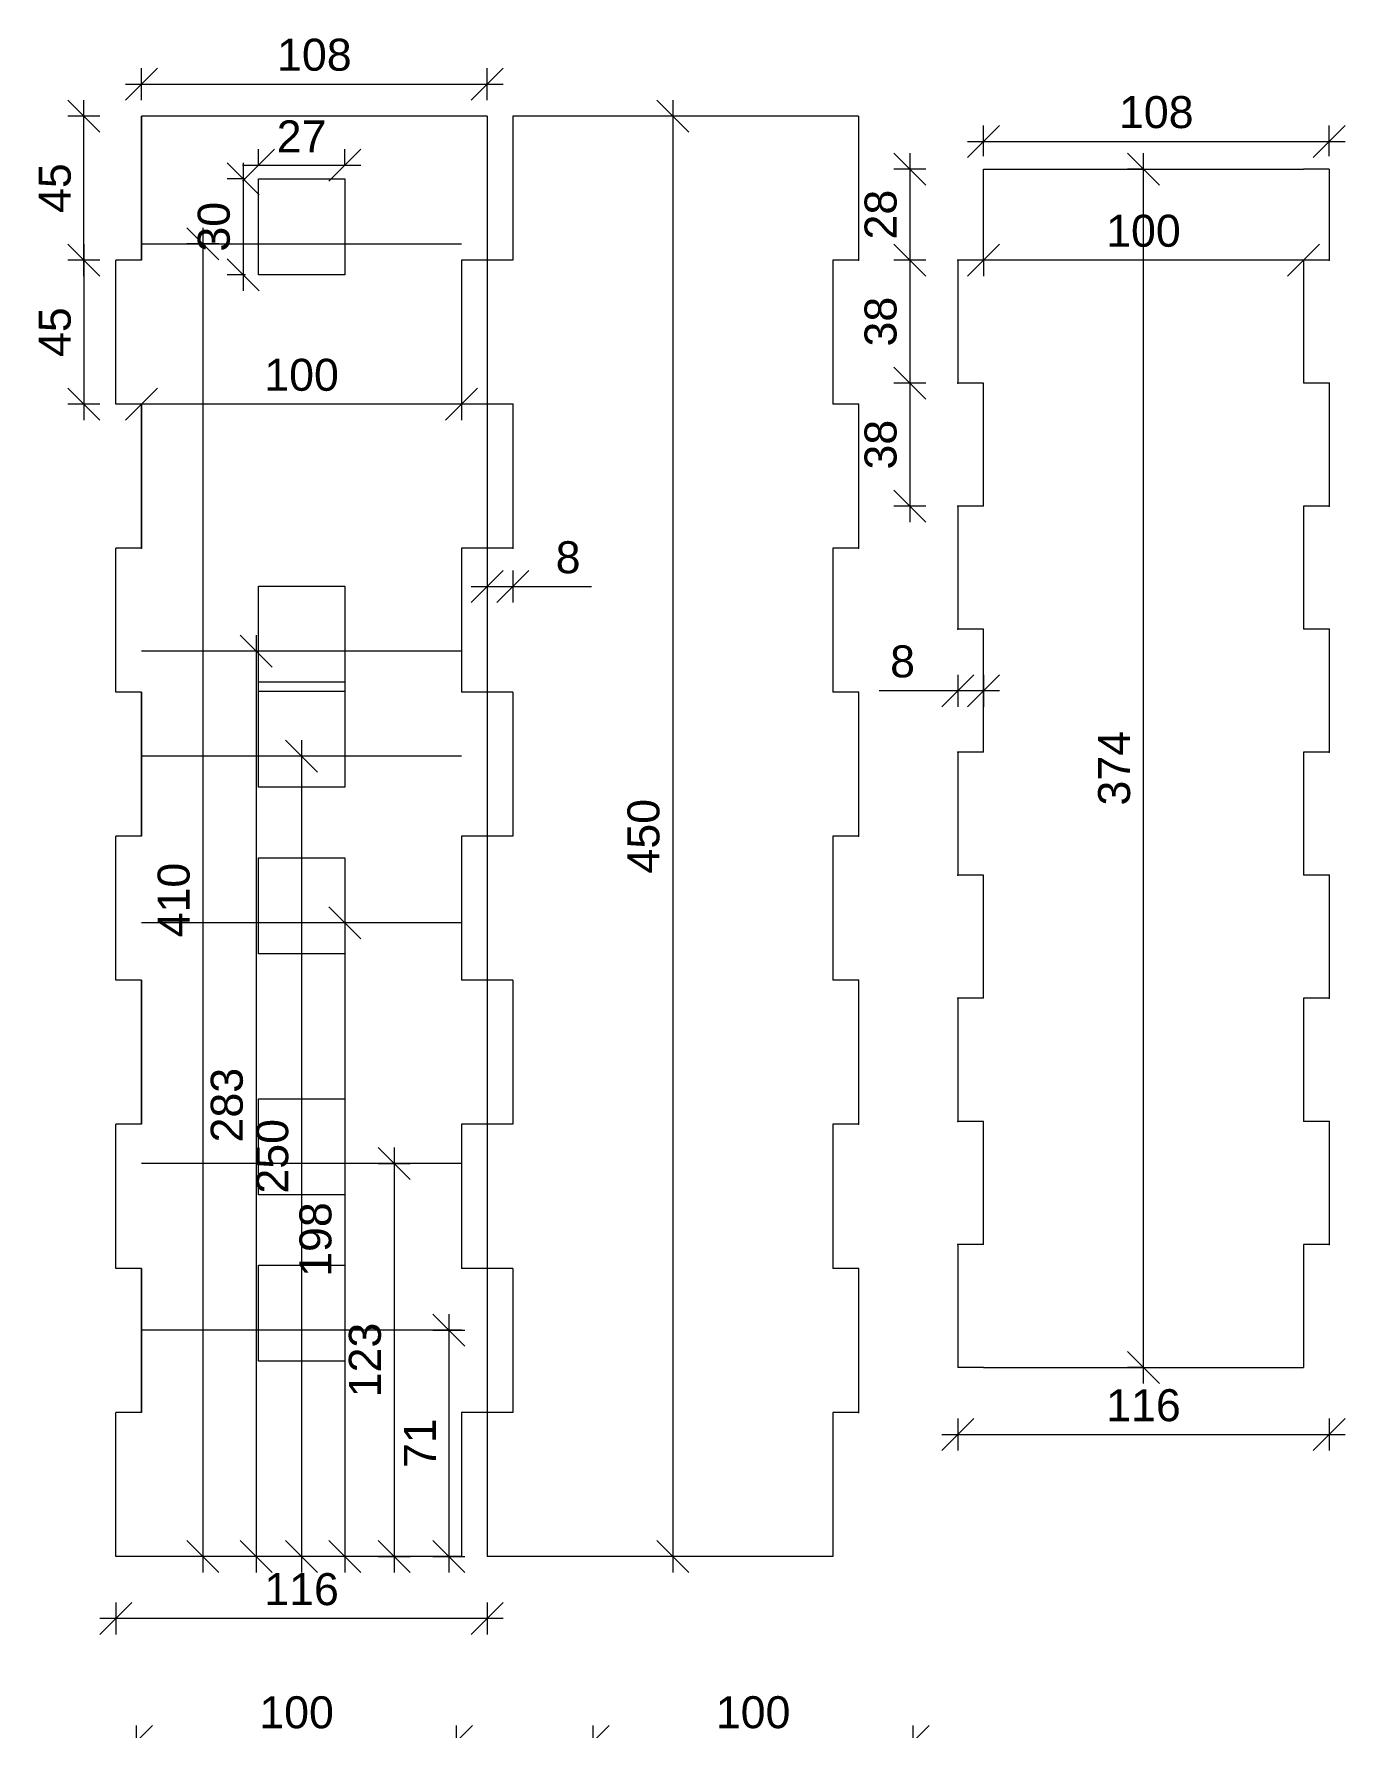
# Model space of a CAD drawing. Header units: millimetres. Extents: x 14254 to 34166, y 4312 to 8625.
# Drawn here: x 29079 to 29489, y 5556 to 6086 of the extents above; entities that cross this region are included whole.
import ezdxf

# ---------------------------------------------------------------- set-up
doc = ezdxf.new("R2010")
doc.units = ezdxf.units.MM
doc.layers.get('0').update_dxf_attribs({"lineweight": 25})
doc.layers.add('Mållinje (Afsætning af mål)', color=4, linetype='Continuous', lineweight=9)
doc.layers.add('Tyk fuldstregslinje (Optegning)', color=7, linetype='Continuous', lineweight=30)
doc.styles.add('Annotative', font='arial.ttf')
doc.dimstyles.new('Annotative', dxfattribs={"dimscale": 0, "dimtxt": 2.5, "dimasz": 2.5, "dimexe": 1.25, "dimexo": 1, "dimgap": 1, "dimtad": 1, "dimdec": 0, "dimzin": 0, "dimtxsty": 'Annotative', "dimblk": 'OBLIQUE', "dimcen": 1, "dimdle": 1.25, "dimadec": 0, "dimazin": 0, "dimtfac": 1, "dimtdec": 0, "dimtofl": 0, "dimtmove": 0, "dimatfit": 3, "dimfxl": 1.25, "dimfxlon": 1, "dimtolj": 1, "dimtzin": 0, "dimarcsym": 0})

# ---------------------------------------------------------------- blocks, each defined once
blk = doc.blocks.new('_Oblique')
at = {"color": 0, "linetype": 'ByBlock', "lineweight": -2}
blk.add_line((-0.5, -0.5), (0.5, 0.5), dxfattribs=at)
blk = doc.blocks.new('*D47')
at = {"layer": 'Defpoints', "color": 0, "transparency": 16777216}
for p in [(29094.71, 6060.81), (29112.71, 6060.81), (29112.71, 6015.81)]:
    blk.add_point(p, dxfattribs=at)
at = {"layer": 'Mållinje (Afsætning af mål)', "color": 0, "lineweight": -2, "transparency": 16777216}
for p, q in [((29099.71, 6060.81), (29089.71, 6060.81)), ((29094.71, 6010.81), (29094.71, 6065.81)), ((29099.71, 6015.81), (29089.71, 6015.81))]:
    blk.add_line(p, q, dxfattribs=at)
at = {"layer": 'Mållinje (Afsætning af mål)', "color": 0, "lineweight": -2, "transparency": 16777216, "xscale": 10, "yscale": 10, "zscale": 10}
for p, rotation in [((29094.71, 6060.81), 90), ((29094.71, 6015.81), 270)]:
    blk.add_blockref('_Oblique', p, dxfattribs=dict(at, rotation=rotation))
at = {"layer": 'Mållinje (Afsætning af mål)', "color": 0, "transparency": 16777216, "insert": (29085.63, 6038.31), "char_height": 10, "attachment_point": 5, "rotation": 90, "style": 'Annotative'}
blk.add_mtext('\\A1;45', dxfattribs=at)
blk = doc.blocks.new('*D48')
at = {"layer": 'Defpoints', "color": 0, "transparency": 16777216}
for p in [(29104.71, 6015.81), (29094.71, 5970.81), (29104.71, 5970.81)]:
    blk.add_point(p, dxfattribs=at)
at = {"layer": 'Mållinje (Afsætning af mål)', "color": 0, "lineweight": -2, "transparency": 16777216}
for p, q in [((29094.71, 6020.81), (29094.71, 5965.81)), ((29099.71, 6015.81), (29089.71, 6015.81)), ((29099.71, 5970.81), (29089.71, 5970.81))]:
    blk.add_line(p, q, dxfattribs=at)
at = {"layer": 'Mållinje (Afsætning af mål)', "color": 0, "lineweight": -2, "transparency": 16777216, "xscale": 10, "yscale": 10, "zscale": 10}
for p, rotation in [((29094.71, 6015.81), 90), ((29094.71, 5970.81), 270)]:
    blk.add_blockref('_Oblique', p, dxfattribs=dict(at, rotation=rotation))
at = {"layer": 'Mållinje (Afsætning af mål)', "color": 0, "transparency": 16777216, "insert": (29085.63, 5993.31), "char_height": 10, "attachment_point": 5, "rotation": 90, "style": 'Annotative'}
blk.add_mtext('\\A1;45', dxfattribs=at)
blk = doc.blocks.new('*D49')
at = {"layer": 'Defpoints', "color": 0, "transparency": 16777216}
for p in [(29112.71, 5970.81), (29112.71, 5970.81), (29212.71, 5970.81)]:
    blk.add_point(p, dxfattribs=at)
at = {"layer": 'Mållinje (Afsætning af mål)', "color": 0, "lineweight": -2, "transparency": 16777216}
for p, q in [((29217.71, 5970.81), (29107.71, 5970.81)), ((29112.71, 5970.81), (29112.71, 5965.81)), ((29212.71, 5970.81), (29212.71, 5965.81))]:
    blk.add_line(p, q, dxfattribs=at)
at = {"layer": 'Mållinje (Afsætning af mål)', "color": 0, "lineweight": -2, "transparency": 16777216, "xscale": 10, "yscale": 10, "zscale": 10}
for p, rotation in [((29112.71, 5970.81), 179.9999999999959), ((29212.71, 5970.81), 359.9999999999958)]:
    blk.add_blockref('_Oblique', p, dxfattribs=dict(at, rotation=rotation))
at = {"layer": 'Mållinje (Afsætning af mål)', "color": 0, "transparency": 16777216, "insert": (29162.71, 5979.92), "char_height": 10, "attachment_point": 5, "style": 'Annotative'}
blk.add_mtext('\\A1;100', dxfattribs=at)
blk = doc.blocks.new('*D50')
at = {"layer": 'Defpoints', "color": 0, "transparency": 16777216}
for p in [(29176.21, 6045.45), (29149.21, 6041.24), (29176.21, 6041.24)]:
    blk.add_point(p, dxfattribs=at)
at = {"layer": 'Mållinje (Afsætning af mål)', "color": 0, "lineweight": -2, "transparency": 16777216}
for p, q in [((29149.21, 6045.24), (29149.21, 6050.45)), ((29176.21, 6045.24), (29176.21, 6050.45)), ((29144.21, 6045.45), (29181.21, 6045.45))]:
    blk.add_line(p, q, dxfattribs=at)
at = {"layer": 'Mållinje (Afsætning af mål)', "color": 0, "lineweight": -2, "transparency": 16777216, "xscale": 10, "yscale": 10, "zscale": 10, "rotation": 180}
blk.add_blockref('_Oblique', (29149.21, 6045.45), dxfattribs=at)
at = {"layer": 'Mållinje (Afsætning af mål)', "color": 0, "lineweight": -2, "transparency": 16777216, "xscale": 10, "yscale": 10, "zscale": 10}
blk.add_blockref('_Oblique', (29176.21, 6045.45), dxfattribs=at)
at = {"layer": 'Mållinje (Afsætning af mål)', "color": 0, "transparency": 16777216, "insert": (29162.71, 6054.47), "char_height": 10, "attachment_point": 5, "style": 'Annotative'}
blk.add_mtext('\\A1;27', dxfattribs=at)
blk = doc.blocks.new('*D51')
at = {"layer": 'Defpoints', "color": 0, "transparency": 16777216}
for p in [(29149.21, 6041.24), (29144.43, 6011.24), (29149.21, 6011.24)]:
    blk.add_point(p, dxfattribs=at)
at = {"layer": 'Mållinje (Afsætning af mål)', "color": 0, "lineweight": -2, "transparency": 16777216}
for p, q in [((29144.43, 6046.24), (29144.43, 6006.24)), ((29145.21, 6041.24), (29139.43, 6041.24)), ((29145.21, 6011.24), (29139.43, 6011.24))]:
    blk.add_line(p, q, dxfattribs=at)
at = {"layer": 'Mållinje (Afsætning af mål)', "color": 0, "lineweight": -2, "transparency": 16777216, "xscale": 10, "yscale": 10, "zscale": 10}
for p, rotation in [((29144.43, 6041.24), 90), ((29144.43, 6011.24), 270)]:
    blk.add_blockref('_Oblique', p, dxfattribs=dict(at, rotation=rotation))
at = {"layer": 'Mållinje (Afsætning af mål)', "color": 0, "transparency": 16777216, "insert": (29135.33, 6026.24), "char_height": 10, "attachment_point": 5, "rotation": 90, "style": 'Annotative'}
blk.add_mtext('\\A1;30', dxfattribs=at)
blk = doc.blocks.new('*D53')
at = {"layer": 'Defpoints', "color": 0, "transparency": 16777216}
for p in [(29220.71, 6070.81), (29112.71, 6060.81), (29220.71, 6060.81)]:
    blk.add_point(p, dxfattribs=at)
at = {"layer": 'Mållinje (Afsætning af mål)', "color": 0, "lineweight": -2, "transparency": 16777216}
for p, q in [((29112.71, 6065.81), (29112.71, 6075.81)), ((29220.71, 6065.81), (29220.71, 6075.81)), ((29107.71, 6070.81), (29225.71, 6070.81))]:
    blk.add_line(p, q, dxfattribs=at)
at = {"layer": 'Mållinje (Afsætning af mål)', "color": 0, "lineweight": -2, "transparency": 16777216, "xscale": 10, "yscale": 10, "zscale": 10, "rotation": 180}
blk.add_blockref('_Oblique', (29112.71, 6070.81), dxfattribs=at)
at = {"layer": 'Mållinje (Afsætning af mål)', "color": 0, "lineweight": -2, "transparency": 16777216, "xscale": 10, "yscale": 10, "zscale": 10}
blk.add_blockref('_Oblique', (29220.71, 6070.81), dxfattribs=at)
at = {"layer": 'Mållinje (Afsætning af mål)', "color": 0, "transparency": 16777216, "insert": (29166.71, 6079.92), "char_height": 10, "attachment_point": 5, "style": 'Annotative'}
blk.add_mtext('\\A1;108', dxfattribs=at)
blk = doc.blocks.new('*D54')
at = {"layer": 'Defpoints', "color": 0, "transparency": 16777216}
for p in [(29104.71, 5610.81), (29220.71, 5610.81), (29104.71, 5591.41)]:
    blk.add_point(p, dxfattribs=at)
at = {"layer": 'Mållinje (Afsætning af mål)', "color": 0, "lineweight": -2, "transparency": 16777216}
for p, q in [((29104.71, 5596.41), (29104.71, 5586.41)), ((29220.71, 5596.41), (29220.71, 5586.41)), ((29225.71, 5591.41), (29099.71, 5591.41))]:
    blk.add_line(p, q, dxfattribs=at)
at = {"layer": 'Mållinje (Afsætning af mål)', "color": 0, "lineweight": -2, "transparency": 16777216, "xscale": 10, "yscale": 10, "zscale": 10, "rotation": 180}
blk.add_blockref('_Oblique', (29104.71, 5591.41), dxfattribs=at)
at = {"layer": 'Mållinje (Afsætning af mål)', "color": 0, "lineweight": -2, "transparency": 16777216, "xscale": 10, "yscale": 10, "zscale": 10}
blk.add_blockref('_Oblique', (29220.71, 5591.41), dxfattribs=at)
at = {"layer": 'Mållinje (Afsætning af mål)', "color": 0, "transparency": 16777216, "insert": (29162.71, 5600.51), "char_height": 10, "attachment_point": 5, "style": 'Annotative'}
blk.add_mtext('\\A1;116', dxfattribs=at)
blk = doc.blocks.new('*D55')
at = {"layer": 'Defpoints', "color": 0, "transparency": 16777216}
for p in [(29278.71, 6060.81), (29278.71, 5610.81), (29278.71, 5610.81)]:
    blk.add_point(p, dxfattribs=at)
at = {"layer": 'Mållinje (Afsætning af mål)', "color": 0, "lineweight": -2, "transparency": 16777216}
for p, q in [((29278.71, 6060.81), (29273.71, 6060.81)), ((29278.71, 6065.81), (29278.71, 5605.81)), ((29278.71, 5610.81), (29273.71, 5610.81))]:
    blk.add_line(p, q, dxfattribs=at)
at = {"layer": 'Mållinje (Afsætning af mål)', "color": 0, "lineweight": -2, "transparency": 16777216, "xscale": 10, "yscale": 10, "zscale": 10}
for p, rotation in [((29278.71, 6060.81), 90), ((29278.71, 5610.81), 270)]:
    blk.add_blockref('_Oblique', p, dxfattribs=dict(at, rotation=rotation))
at = {"layer": 'Mållinje (Afsætning af mål)', "color": 0, "transparency": 16777216, "insert": (29269.61, 5835.81), "char_height": 10, "attachment_point": 5, "rotation": 90, "style": 'Annotative'}
blk.add_mtext('\\A1;450', dxfattribs=at)
blk = doc.blocks.new('*D56')
at = {"layer": 'Defpoints', "color": 0, "transparency": 16777216}
for p in [(29425.82, 6044.25), (29425.82, 6044.25), (29425.82, 5669.86)]:
    blk.add_point(p, dxfattribs=at)
at = {"layer": 'Mållinje (Afsætning af mål)', "color": 0, "lineweight": -2, "transparency": 16777216}
for p, q in [((29425.82, 5664.86), (29425.82, 6049.25)), ((29425.82, 6044.25), (29420.82, 6044.25)), ((29425.82, 5669.86), (29420.82, 5669.86))]:
    blk.add_line(p, q, dxfattribs=at)
at = {"layer": 'Mållinje (Afsætning af mål)', "color": 0, "lineweight": -2, "transparency": 16777216, "xscale": 10, "yscale": 10, "zscale": 10}
for p, rotation in [((29425.82, 6044.25), 90), ((29425.82, 5669.86), 270)]:
    blk.add_blockref('_Oblique', p, dxfattribs=dict(at, rotation=rotation))
at = {"layer": 'Mållinje (Afsætning af mål)', "color": 0, "transparency": 16777216, "insert": (29416.71, 5857.06), "char_height": 10, "attachment_point": 5, "rotation": 90, "style": 'Annotative'}
blk.add_mtext('\\A1;374', dxfattribs=at)
blk = doc.blocks.new('*D57')
at = {"layer": 'Defpoints', "color": 0, "transparency": 16777216}
for p in [(29375.82, 6015.81), (29375.82, 6015.81), (29475.82, 6015.81)]:
    blk.add_point(p, dxfattribs=at)
at = {"layer": 'Mållinje (Afsætning af mål)', "color": 0, "lineweight": -2, "transparency": 16777216}
for p, q in [((29480.82, 6015.81), (29370.82, 6015.81)), ((29375.82, 6015.81), (29375.82, 6010.81)), ((29475.82, 6015.81), (29475.82, 6010.81))]:
    blk.add_line(p, q, dxfattribs=at)
at = {"layer": 'Mållinje (Afsætning af mål)', "color": 0, "lineweight": -2, "transparency": 16777216, "xscale": 10, "yscale": 10, "zscale": 10}
for p, rotation in [((29375.82, 6015.81), 179.9999999999938), ((29475.82, 6015.81), 359.9999999999938)]:
    blk.add_blockref('_Oblique', p, dxfattribs=dict(at, rotation=rotation))
at = {"layer": 'Mållinje (Afsætning af mål)', "color": 0, "transparency": 16777216, "insert": (29425.82, 6024.92), "char_height": 10, "attachment_point": 5, "style": 'Annotative'}
blk.add_mtext('\\A1;100', dxfattribs=at)
blk = doc.blocks.new('*D58')
at = {"layer": 'Defpoints', "color": 0, "transparency": 16777216}
for p in [(29375.82, 6044.25), (29352.82, 6015.81), (29375.82, 6015.81)]:
    blk.add_point(p, dxfattribs=at)
at = {"layer": 'Mållinje (Afsætning af mål)', "color": 0, "lineweight": -2, "transparency": 16777216}
for p, q in [((29352.82, 6049.25), (29352.82, 6010.81)), ((29357.82, 6044.25), (29347.82, 6044.25)), ((29357.82, 6015.81), (29347.82, 6015.81))]:
    blk.add_line(p, q, dxfattribs=at)
at = {"layer": 'Mållinje (Afsætning af mål)', "color": 0, "lineweight": -2, "transparency": 16777216, "xscale": 10, "yscale": 10, "zscale": 10}
for p, rotation in [((29352.82, 6044.25), 90), ((29352.82, 6015.81), 270)]:
    blk.add_blockref('_Oblique', p, dxfattribs=dict(at, rotation=rotation))
at = {"layer": 'Mållinje (Afsætning af mål)', "color": 0, "transparency": 16777216, "insert": (29343.72, 6030.03), "char_height": 10, "attachment_point": 5, "rotation": 90, "style": 'Annotative'}
blk.add_mtext('\\A1;28', dxfattribs=at)
blk = doc.blocks.new('*D59')
at = {"layer": 'Defpoints', "color": 0, "transparency": 16777216}
for p in [(29367.82, 6015.81), (29352.82, 5977.37), (29367.82, 5977.37)]:
    blk.add_point(p, dxfattribs=at)
at = {"layer": 'Mållinje (Afsætning af mål)', "color": 0, "lineweight": -2, "transparency": 16777216}
for p, q in [((29352.82, 6020.81), (29352.82, 5972.37)), ((29357.82, 6015.81), (29347.82, 6015.81)), ((29357.82, 5977.37), (29347.82, 5977.37))]:
    blk.add_line(p, q, dxfattribs=at)
at = {"layer": 'Mållinje (Afsætning af mål)', "color": 0, "lineweight": -2, "transparency": 16777216, "xscale": 10, "yscale": 10, "zscale": 10}
for p, rotation in [((29352.82, 6015.81), 90), ((29352.82, 5977.37), 270)]:
    blk.add_blockref('_Oblique', p, dxfattribs=dict(at, rotation=rotation))
at = {"layer": 'Mållinje (Afsætning af mål)', "color": 0, "transparency": 16777216, "insert": (29343.71, 5996.59), "char_height": 10, "attachment_point": 5, "rotation": 90, "style": 'Annotative'}
blk.add_mtext('\\A1;38', dxfattribs=at)
blk = doc.blocks.new('*D60')
at = {"layer": 'Defpoints', "color": 0, "transparency": 16777216}
for p in [(29375.82, 5977.37), (29352.82, 5938.93), (29375.82, 5938.93)]:
    blk.add_point(p, dxfattribs=at)
at = {"layer": 'Mållinje (Afsætning af mål)', "color": 0, "lineweight": -2, "transparency": 16777216}
for p, q in [((29352.82, 5982.37), (29352.82, 5933.93)), ((29357.82, 5977.37), (29347.82, 5977.37)), ((29357.82, 5938.93), (29347.82, 5938.93))]:
    blk.add_line(p, q, dxfattribs=at)
at = {"layer": 'Mållinje (Afsætning af mål)', "color": 0, "lineweight": -2, "transparency": 16777216, "xscale": 10, "yscale": 10, "zscale": 10}
for p, rotation in [((29352.82, 5977.37), 90), ((29352.82, 5938.93), 270)]:
    blk.add_blockref('_Oblique', p, dxfattribs=dict(at, rotation=rotation))
at = {"layer": 'Mållinje (Afsætning af mål)', "color": 0, "transparency": 16777216, "insert": (29343.71, 5958.15), "char_height": 10, "attachment_point": 5, "rotation": 90, "style": 'Annotative'}
blk.add_mtext('\\A1;38', dxfattribs=at)
blk = doc.blocks.new('*D61')
at = {"layer": 'Defpoints', "color": 0, "transparency": 16777216}
for p in [(29483.82, 6052.89), (29375.82, 6044.25), (29483.82, 6044.25)]:
    blk.add_point(p, dxfattribs=at)
at = {"layer": 'Mållinje (Afsætning af mål)', "color": 0, "lineweight": -2, "transparency": 16777216}
for p, q in [((29375.82, 6048.25), (29375.82, 6057.89)), ((29483.82, 6048.25), (29483.82, 6057.89)), ((29370.82, 6052.89), (29488.82, 6052.89))]:
    blk.add_line(p, q, dxfattribs=at)
at = {"layer": 'Mållinje (Afsætning af mål)', "color": 0, "lineweight": -2, "transparency": 16777216, "xscale": 10, "yscale": 10, "zscale": 10, "rotation": 180}
blk.add_blockref('_Oblique', (29375.82, 6052.89), dxfattribs=at)
at = {"layer": 'Mållinje (Afsætning af mål)', "color": 0, "lineweight": -2, "transparency": 16777216, "xscale": 10, "yscale": 10, "zscale": 10}
blk.add_blockref('_Oblique', (29483.82, 6052.89), dxfattribs=at)
at = {"layer": 'Mållinje (Afsætning af mål)', "color": 0, "transparency": 16777216, "insert": (29429.82, 6061.99), "char_height": 10, "attachment_point": 5, "style": 'Annotative'}
blk.add_mtext('\\A1;108', dxfattribs=at)
blk = doc.blocks.new('*D62')
at = {"layer": 'Defpoints', "color": 0, "transparency": 16777216}
for p in [(29367.82, 5669.86), (29483.82, 5669.86), (29483.82, 5648.88)]:
    blk.add_point(p, dxfattribs=at)
at = {"layer": 'Mållinje (Afsætning af mål)', "color": 0, "lineweight": -2, "transparency": 16777216}
for p, q in [((29367.82, 5653.88), (29367.82, 5643.88)), ((29483.82, 5653.88), (29483.82, 5643.88)), ((29362.82, 5648.88), (29488.82, 5648.88))]:
    blk.add_line(p, q, dxfattribs=at)
at = {"layer": 'Mållinje (Afsætning af mål)', "color": 0, "lineweight": -2, "transparency": 16777216, "xscale": 10, "yscale": 10, "zscale": 10, "rotation": 180}
blk.add_blockref('_Oblique', (29367.82, 5648.88), dxfattribs=at)
at = {"layer": 'Mållinje (Afsætning af mål)', "color": 0, "lineweight": -2, "transparency": 16777216, "xscale": 10, "yscale": 10, "zscale": 10}
blk.add_blockref('_Oblique', (29483.82, 5648.88), dxfattribs=at)
at = {"layer": 'Mållinje (Afsætning af mål)', "color": 0, "transparency": 16777216, "insert": (29425.82, 5657.98), "char_height": 10, "attachment_point": 5, "style": 'Annotative'}
blk.add_mtext('\\A1;116', dxfattribs=at)
blk = doc.blocks.new('*D63')
at = {"layer": 'Defpoints', "color": 0, "transparency": 16777216}
for p in [(29176.21, 5681.52), (29176.21, 5610.81), (29208.71, 5610.81)]:
    blk.add_point(p, dxfattribs=at)
at = {"layer": 'Mållinje (Afsætning af mål)', "color": 0, "lineweight": -2, "transparency": 16777216}
for p, q in [((29208.71, 5686.52), (29208.71, 5605.81)), ((29203.71, 5681.52), (29213.71, 5681.52)), ((29203.71, 5610.81), (29213.71, 5610.81))]:
    blk.add_line(p, q, dxfattribs=at)
at = {"layer": 'Mållinje (Afsætning af mål)', "color": 0, "lineweight": -2, "transparency": 16777216, "xscale": 10, "yscale": 10, "zscale": 10}
for p, rotation in [((29208.71, 5681.52), 90), ((29208.71, 5610.81), 270)]:
    blk.add_blockref('_Oblique', p, dxfattribs=dict(at, rotation=rotation))
at = {"layer": 'Mållinje (Afsætning af mål)', "color": 0, "transparency": 16777216, "insert": (29199.69, 5646.17), "char_height": 10, "attachment_point": 5, "rotation": 90, "style": 'Annotative'}
blk.add_mtext('\\A1;71', dxfattribs=at)
blk = doc.blocks.new('*D64')
at = {"layer": 'Defpoints', "color": 0, "transparency": 16777216}
for p in [(29176.21, 5733.52), (29176.21, 5610.81), (29191.67, 5610.81)]:
    blk.add_point(p, dxfattribs=at)
at = {"layer": 'Mållinje (Afsætning af mål)', "color": 0, "lineweight": -2, "transparency": 16777216}
for p, q in [((29191.67, 5738.52), (29191.67, 5605.81)), ((29186.67, 5733.52), (29196.67, 5733.52)), ((29186.67, 5610.81), (29196.67, 5610.81))]:
    blk.add_line(p, q, dxfattribs=at)
at = {"layer": 'Mållinje (Afsætning af mål)', "color": 0, "lineweight": -2, "transparency": 16777216, "xscale": 10, "yscale": 10, "zscale": 10}
for p, rotation in [((29191.67, 5733.52), 90), ((29191.67, 5610.81), 270)]:
    blk.add_blockref('_Oblique', p, dxfattribs=dict(at, rotation=rotation))
at = {"layer": 'Mållinje (Afsætning af mål)', "color": 0, "transparency": 16777216, "insert": (29182.56, 5672.17), "char_height": 10, "attachment_point": 5, "rotation": 90, "style": 'Annotative'}
blk.add_mtext('\\A1;123', dxfattribs=at)
blk = doc.blocks.new('*D65')
at = {"layer": 'Defpoints', "color": 0, "transparency": 16777216}
for p in [(29176.21, 5808.81), (29176.21, 5610.81), (29176.21, 5610.81)]:
    blk.add_point(p, dxfattribs=at)
at = {"layer": 'Mållinje (Afsætning af mål)', "color": 0, "lineweight": -2, "transparency": 16777216}
for p, q in [((29176.21, 5813.81), (29176.21, 5605.81)), ((29176.21, 5808.81), (29171.21, 5808.81)), ((29176.21, 5610.81), (29171.21, 5610.81))]:
    blk.add_line(p, q, dxfattribs=at)
at = {"layer": 'Mållinje (Afsætning af mål)', "color": 0, "lineweight": -2, "transparency": 16777216, "xscale": 10, "yscale": 10, "zscale": 10}
for p, rotation in [((29176.21, 5808.81), 90), ((29176.21, 5610.81), 270)]:
    blk.add_blockref('_Oblique', p, dxfattribs=dict(at, rotation=rotation))
at = {"layer": 'Mållinje (Afsætning af mål)', "color": 0, "transparency": 16777216, "insert": (29167.11, 5709.81), "char_height": 10, "attachment_point": 5, "rotation": 90, "style": 'Annotative'}
blk.add_mtext('\\A1;198', dxfattribs=at)
blk = doc.blocks.new('*D66')
at = {"layer": 'Defpoints', "color": 0, "transparency": 16777216}
for p in [(29162.71, 5860.81), (29162.71, 5610.81), (29162.71, 5610.81)]:
    blk.add_point(p, dxfattribs=at)
at = {"layer": 'Mållinje (Afsætning af mål)', "color": 0, "lineweight": -2, "transparency": 16777216}
for p, q in [((29162.71, 5865.81), (29162.71, 5605.81)), ((29162.71, 5860.81), (29157.71, 5860.81)), ((29162.71, 5610.81), (29157.71, 5610.81))]:
    blk.add_line(p, q, dxfattribs=at)
at = {"layer": 'Mållinje (Afsætning af mål)', "color": 0, "lineweight": -2, "transparency": 16777216, "xscale": 10, "yscale": 10, "zscale": 10}
for p, rotation in [((29162.71, 5860.81), 90), ((29162.71, 5610.81), 270)]:
    blk.add_blockref('_Oblique', p, dxfattribs=dict(at, rotation=rotation))
at = {"layer": 'Mållinje (Afsætning af mål)', "color": 0, "transparency": 16777216, "insert": (29153.61, 5735.81), "char_height": 10, "attachment_point": 5, "rotation": 90, "style": 'Annotative'}
blk.add_mtext('\\A1;250', dxfattribs=at)
blk = doc.blocks.new('*D67')
at = {"layer": 'Defpoints', "color": 0, "transparency": 16777216}
for p in [(29162.71, 5893.65), (29148.5, 5610.81), (29162.71, 5610.81)]:
    blk.add_point(p, dxfattribs=at)
at = {"layer": 'Mållinje (Afsætning af mål)', "color": 0, "lineweight": -2, "transparency": 16777216}
for p, q in [((29148.5, 5898.65), (29148.5, 5605.81)), ((29153.5, 5893.65), (29143.5, 5893.65)), ((29153.5, 5610.81), (29143.5, 5610.81))]:
    blk.add_line(p, q, dxfattribs=at)
at = {"layer": 'Mållinje (Afsætning af mål)', "color": 0, "lineweight": -2, "transparency": 16777216, "xscale": 10, "yscale": 10, "zscale": 10}
for p, rotation in [((29148.5, 5893.65), 90), ((29148.5, 5610.81), 270)]:
    blk.add_blockref('_Oblique', p, dxfattribs=dict(at, rotation=rotation))
at = {"layer": 'Mållinje (Afsætning af mål)', "color": 0, "transparency": 16777216, "insert": (29139.39, 5751.79), "char_height": 10, "attachment_point": 5, "rotation": 90, "style": 'Annotative'}
blk.add_mtext('\\A1;283', dxfattribs=at)
blk = doc.blocks.new('*D68')
at = {"layer": 'Defpoints', "color": 0, "transparency": 16777216}
for p in [(29162.71, 6020.94), (29131.9, 5610.81), (29162.71, 5610.81)]:
    blk.add_point(p, dxfattribs=at)
at = {"layer": 'Mållinje (Afsætning af mål)', "color": 0, "lineweight": -2, "transparency": 16777216}
for p, q in [((29131.9, 6025.94), (29131.9, 5605.81)), ((29136.9, 6020.94), (29126.9, 6020.94)), ((29136.9, 5610.81), (29126.9, 5610.81))]:
    blk.add_line(p, q, dxfattribs=at)
at = {"layer": 'Mållinje (Afsætning af mål)', "color": 0, "lineweight": -2, "transparency": 16777216, "xscale": 10, "yscale": 10, "zscale": 10}
for p, rotation in [((29131.9, 6020.94), 90), ((29131.9, 5610.81), 270)]:
    blk.add_blockref('_Oblique', p, dxfattribs=dict(at, rotation=rotation))
at = {"layer": 'Mållinje (Afsætning af mål)', "color": 0, "transparency": 16777216, "insert": (29122.79, 5815.88), "char_height": 10, "attachment_point": 5, "rotation": 90, "style": 'Annotative'}
blk.add_mtext('\\A1;410', dxfattribs=at)
blk = doc.blocks.new('*D85')
at = {"layer": 'Defpoints', "color": 0, "transparency": 16777216}
for p in [(29211.15, 5552.94), (29111.15, 5542.62), (29211.15, 5542.62)]:
    blk.add_point(p, dxfattribs=at)
at = {"layer": 'Mållinje (Afsætning af mål)', "color": 0, "lineweight": -2, "transparency": 16777216}
for p, q in [((29111.15, 5547.94), (29111.15, 5557.94)), ((29211.15, 5547.94), (29211.15, 5557.94)), ((29106.15, 5552.94), (29216.15, 5552.94))]:
    blk.add_line(p, q, dxfattribs=at)
at = {"layer": 'Mållinje (Afsætning af mål)', "color": 0, "lineweight": -2, "transparency": 16777216, "xscale": 10, "yscale": 10, "zscale": 10, "rotation": 180}
blk.add_blockref('_Oblique', (29111.15, 5552.94), dxfattribs=at)
at = {"layer": 'Mållinje (Afsætning af mål)', "color": 0, "lineweight": -2, "transparency": 16777216, "xscale": 10, "yscale": 10, "zscale": 10}
blk.add_blockref('_Oblique', (29211.15, 5552.94), dxfattribs=at)
at = {"layer": 'Mållinje (Afsætning af mål)', "color": 0, "transparency": 16777216, "insert": (29161.15, 5562.04), "char_height": 10, "attachment_point": 5, "style": 'Annotative'}
blk.add_mtext('\\A1;100', dxfattribs=at)
blk = doc.blocks.new('*D94')
at = {"layer": 'Defpoints', "color": 0, "transparency": 16777216}
for p in [(29220.71, 5925.81), (29228.71, 5925.81), (29228.71, 5913.8)]:
    blk.add_point(p, dxfattribs=at)
at = {"layer": 'Mållinje (Afsætning af mål)', "color": 0, "lineweight": -2, "transparency": 16777216}
for p, q in [((29220.71, 5918.8), (29220.71, 5908.8)), ((29228.71, 5918.8), (29228.71, 5908.8)), ((29215.71, 5913.8), (29228.71, 5913.8)), ((29228.71, 5913.8), (29253.3, 5913.8))]:
    blk.add_line(p, q, dxfattribs=at)
at = {"layer": 'Mållinje (Afsætning af mål)', "color": 0, "lineweight": -2, "transparency": 16777216, "xscale": 10, "yscale": 10, "zscale": 10, "rotation": 180}
blk.add_blockref('_Oblique', (29220.71, 5913.8), dxfattribs=at)
at = {"layer": 'Mållinje (Afsætning af mål)', "color": 0, "lineweight": -2, "transparency": 16777216, "xscale": 10, "yscale": 10, "zscale": 10}
blk.add_blockref('_Oblique', (29228.71, 5913.8), dxfattribs=at)
at = {"layer": 'Mållinje (Afsætning af mål)', "color": 0, "transparency": 16777216, "insert": (29246.01, 5922.91), "char_height": 10, "attachment_point": 5, "style": 'Annotative'}
blk.add_mtext('\\A1;8', dxfattribs=at)
blk = doc.blocks.new('*D95')
at = {"layer": 'Defpoints', "color": 0, "transparency": 16777216}
for p in [(29367.82, 5900.5), (29375.82, 5900.5), (29367.82, 5881.28)]:
    blk.add_point(p, dxfattribs=at)
at = {"layer": 'Mållinje (Afsætning af mål)', "color": 0, "lineweight": -2, "transparency": 16777216}
for p, q in [((29367.82, 5886.28), (29367.82, 5876.28)), ((29375.82, 5886.28), (29375.82, 5876.28)), ((29367.82, 5881.28), (29343.23, 5881.28)), ((29380.82, 5881.28), (29367.82, 5881.28))]:
    blk.add_line(p, q, dxfattribs=at)
at = {"layer": 'Mållinje (Afsætning af mål)', "color": 0, "lineweight": -2, "transparency": 16777216, "xscale": 10, "yscale": 10, "zscale": 10, "rotation": 180}
blk.add_blockref('_Oblique', (29367.82, 5881.28), dxfattribs=at)
at = {"layer": 'Mållinje (Afsætning af mål)', "color": 0, "lineweight": -2, "transparency": 16777216, "xscale": 10, "yscale": 10, "zscale": 10}
blk.add_blockref('_Oblique', (29375.82, 5881.28), dxfattribs=at)
at = {"layer": 'Mållinje (Afsætning af mål)', "color": 0, "transparency": 16777216, "insert": (29350.53, 5890.38), "char_height": 10, "attachment_point": 5, "style": 'Annotative'}
blk.add_mtext('\\A1;8', dxfattribs=at)
blk = doc.blocks.new('*D97')
at = {"layer": 'Defpoints', "color": 0, "transparency": 16777216}
for p in [(29253.83, 5552.95), (29253.83, 5543.99), (29353.83, 5543.99)]:
    blk.add_point(p, dxfattribs=at)
at = {"layer": 'Mållinje (Afsætning af mål)', "color": 0, "lineweight": -2, "transparency": 16777216}
for p, q in [((29253.83, 5547.99), (29253.83, 5557.95)), ((29353.83, 5547.99), (29353.83, 5557.95)), ((29358.83, 5552.95), (29248.83, 5552.95))]:
    blk.add_line(p, q, dxfattribs=at)
at = {"layer": 'Mållinje (Afsætning af mål)', "color": 0, "lineweight": -2, "transparency": 16777216, "xscale": 10, "yscale": 10, "zscale": 10}
for p, rotation in [((29253.83, 5552.95), 180.0000000000021), ((29353.83, 5552.95), 2.078337502098293e-12)]:
    blk.add_blockref('_Oblique', p, dxfattribs=dict(at, rotation=rotation))
at = {"layer": 'Mållinje (Afsætning af mål)', "color": 0, "transparency": 16777216, "insert": (29303.83, 5562.06), "char_height": 10, "attachment_point": 5, "style": 'Annotative'}
blk.add_mtext('\\A1;100', dxfattribs=at)

msp = doc.modelspace()

# ---------------------------------------------------------------- linework, layer by layer
at = {"layer": 'Tyk fuldstregslinje (Optegning)'}
for p, q in [((29112.71, 6015.81), (29112.71, 6060.81)), ((29212.71, 6060.81), (29112.71, 6060.81)), ((29112.71, 6060.81), (29112.71, 6015.81)), ((29220.71, 6060.81), (29212.71, 6060.81)), ((29220.71, 6060.81), (29220.71, 5610.81)), ((29228.71, 6060.81), (29228.71, 6015.81)), ((29328.71, 6060.81), (29228.71, 6060.81)), ((29336.71, 6060.81), (29328.71, 6060.81)), ((29336.71, 6060.81), (29336.71, 6015.81)), ((29149.21, 6011.24), (29149.21, 6041.24)), ((29149.21, 6041.24), (29176.21, 6041.24)), ((29176.21, 6041.24), (29176.21, 6011.24)), ((29375.82, 6015.81), (29375.82, 6044.25)), ((29375.82, 6044.25), (29475.82, 6044.25)), ((29483.82, 6044.25), (29475.82, 6044.25)), ((29483.82, 6044.25), (29483.82, 6015.81)), ((29112.71, 6015.81), (29104.71, 6015.81)), ((29104.71, 5970.81), (29104.71, 6015.81)), ((29212.71, 6015.81), (29212.71, 5970.81)), ((29220.71, 6015.81), (29212.71, 6015.81)), ((29228.71, 6015.81), (29220.71, 6015.81)), ((29328.71, 6015.81), (29328.71, 5970.81)), ((29336.71, 6015.81), (29328.71, 6015.81)), ((29367.82, 6015.81), (29367.82, 5977.37)), ((29375.82, 6015.81), (29367.82, 6015.81)), ((29475.82, 6015.81), (29475.82, 5977.37)), ((29483.82, 6015.81), (29475.82, 6015.81)), ((29176.21, 6011.24), (29149.21, 6011.24)), ((29375.82, 5977.37), (29367.82, 5977.37)), ((29375.82, 5938.93), (29375.82, 5977.37)), ((29483.82, 5977.37), (29475.82, 5977.37)), ((29483.82, 5977.37), (29483.82, 5938.93)), ((29112.71, 5970.81), (29104.71, 5970.81)), ((29112.71, 5925.81), (29112.71, 5970.81)), ((29112.71, 5970.81), (29112.71, 5925.81)), ((29220.71, 5970.81), (29212.71, 5970.81)), ((29228.71, 5970.81), (29220.71, 5970.81)), ((29228.71, 5970.81), (29228.71, 5925.81)), ((29336.71, 5970.81), (29328.71, 5970.81)), ((29336.71, 5970.81), (29336.71, 5925.81)), ((29367.82, 5938.93), (29367.82, 5900.5)), ((29375.82, 5938.93), (29367.82, 5938.93)), ((29475.82, 5938.93), (29475.82, 5900.5)), ((29483.82, 5938.93), (29475.82, 5938.93)), ((29112.71, 5925.81), (29104.71, 5925.81)), ((29104.71, 5880.81), (29104.71, 5925.81)), ((29212.71, 5925.81), (29212.71, 5880.81)), ((29220.71, 5925.81), (29212.71, 5925.81)), ((29228.71, 5925.81), (29220.71, 5925.81)), ((29328.71, 5925.81), (29328.71, 5880.81)), ((29336.71, 5925.81), (29328.71, 5925.81)), ((29149.21, 5883.95), (29149.21, 5913.95)), ((29149.21, 5913.95), (29176.21, 5913.95)), ((29176.21, 5913.95), (29176.21, 5883.95)), ((29375.82, 5900.5), (29367.82, 5900.5)), ((29375.82, 5862.06), (29375.82, 5900.5)), ((29483.82, 5900.5), (29475.82, 5900.5)), ((29483.82, 5900.5), (29483.82, 5862.06)), ((29112.71, 5880.81), (29104.71, 5880.81)), ((29112.71, 5835.81), (29112.71, 5880.81)), ((29112.71, 5880.81), (29112.71, 5835.81)), ((29149.21, 5851.11), (29149.21, 5883.95)), ((29176.21, 5883.95), (29149.21, 5883.95)), ((29149.21, 5881.11), (29176.21, 5881.11)), ((29176.21, 5883.95), (29176.21, 5851.11)), ((29220.71, 5880.81), (29212.71, 5880.81)), ((29228.71, 5880.81), (29220.71, 5880.81)), ((29228.71, 5880.81), (29228.71, 5835.81)), ((29336.71, 5880.81), (29328.71, 5880.81)), ((29336.71, 5880.81), (29336.71, 5835.81)), ((29367.82, 5862.06), (29367.82, 5823.62)), ((29375.82, 5862.06), (29367.82, 5862.06)), ((29475.82, 5862.06), (29475.82, 5823.62)), ((29483.82, 5862.06), (29475.82, 5862.06)), ((29176.21, 5851.11), (29149.21, 5851.11)), ((29112.71, 5835.81), (29104.71, 5835.81)), ((29104.71, 5790.81), (29104.71, 5835.81)), ((29212.71, 5835.81), (29212.71, 5790.81)), ((29220.71, 5835.81), (29212.71, 5835.81)), ((29228.71, 5835.81), (29220.71, 5835.81)), ((29328.71, 5835.81), (29328.71, 5790.81)), ((29336.71, 5835.81), (29328.71, 5835.81)), ((29149.21, 5799.11), (29149.21, 5829.11)), ((29149.21, 5829.11), (29176.21, 5829.11)), ((29176.21, 5829.11), (29176.21, 5799.11)), ((29375.82, 5823.62), (29367.82, 5823.62)), ((29375.82, 5785.18), (29375.82, 5823.62)), ((29483.82, 5823.62), (29475.82, 5823.62)), ((29483.82, 5823.62), (29483.82, 5785.18)), ((29176.21, 5799.11), (29149.21, 5799.11)), ((29112.71, 5790.81), (29104.71, 5790.81)), ((29112.71, 5745.81), (29112.71, 5790.81)), ((29112.71, 5790.81), (29112.71, 5745.81)), ((29220.71, 5790.81), (29212.71, 5790.81)), ((29228.71, 5790.81), (29220.71, 5790.81)), ((29228.71, 5790.81), (29228.71, 5745.81)), ((29336.71, 5790.81), (29328.71, 5790.81)), ((29336.71, 5790.81), (29336.71, 5745.81)), ((29367.82, 5785.18), (29367.82, 5746.74)), ((29375.82, 5785.18), (29367.82, 5785.18)), ((29475.82, 5785.18), (29475.82, 5746.74)), ((29483.82, 5785.18), (29475.82, 5785.18)), ((29149.21, 5723.82), (29149.21, 5753.82)), ((29149.21, 5753.82), (29176.21, 5753.82)), ((29176.21, 5753.82), (29176.21, 5723.82)), ((29112.71, 5745.81), (29104.71, 5745.81)), ((29104.71, 5700.81), (29104.71, 5745.81)), ((29212.71, 5745.81), (29212.71, 5700.81)), ((29220.71, 5745.81), (29212.71, 5745.81)), ((29228.71, 5745.81), (29220.71, 5745.81)), ((29328.71, 5745.81), (29328.71, 5700.81)), ((29336.71, 5745.81), (29328.71, 5745.81)), ((29375.82, 5746.74), (29367.82, 5746.74)), ((29375.82, 5708.3), (29375.82, 5746.74)), ((29483.82, 5746.74), (29475.82, 5746.74)), ((29483.82, 5746.74), (29483.82, 5708.3)), ((29176.21, 5723.82), (29149.21, 5723.82)), ((29367.82, 5708.3), (29367.82, 5669.86)), ((29375.82, 5708.3), (29367.82, 5708.3)), ((29475.82, 5708.3), (29475.82, 5669.86)), ((29483.82, 5708.3), (29475.82, 5708.3)), ((29112.71, 5700.81), (29104.71, 5700.81)), ((29112.71, 5655.81), (29112.71, 5700.81)), ((29112.71, 5700.81), (29112.71, 5655.81)), ((29149.21, 5671.82), (29149.21, 5701.82)), ((29149.21, 5701.82), (29176.21, 5701.82)), ((29176.21, 5701.82), (29176.21, 5671.82)), ((29220.71, 5700.81), (29212.71, 5700.81)), ((29228.71, 5700.81), (29220.71, 5700.81)), ((29228.71, 5700.81), (29228.71, 5655.81)), ((29336.71, 5700.81), (29328.71, 5700.81)), ((29336.71, 5700.81), (29336.71, 5655.81)), ((29176.21, 5671.82), (29149.21, 5671.82)), ((29375.82, 5669.86), (29367.82, 5669.86)), ((29375.82, 5669.86), (29475.82, 5669.86)), ((29112.71, 5655.81), (29104.71, 5655.81)), ((29104.71, 5610.81), (29104.71, 5655.81)), ((29212.71, 5655.81), (29212.71, 5610.81)), ((29220.71, 5655.81), (29212.71, 5655.81)), ((29228.71, 5655.81), (29220.71, 5655.81)), ((29328.71, 5655.81), (29328.71, 5610.81)), ((29336.71, 5655.81), (29328.71, 5655.81)), ((29112.71, 5610.81), (29104.71, 5610.81)), ((29212.71, 5610.81), (29112.71, 5610.81)), ((29228.71, 5610.81), (29220.71, 5610.81)), ((29328.71, 5610.81), (29228.71, 5610.81))]:
    msp.add_line(p, q, dxfattribs=at)
at = {"layer": 'Tyk fuldstregslinje (Optegning)', "color": 3}
for p, q in [((29112.71, 6020.94), (29212.71, 6020.94)), ((29212.71, 5893.65), (29112.71, 5893.65))]:
    msp.add_line(p, q, dxfattribs=at)
at = {"layer": 'Tyk fuldstregslinje (Optegning)', "color": 5}
for p, q in [((29212.71, 5860.81), (29112.71, 5860.81)), ((29212.71, 5733.52), (29112.71, 5733.52))]:
    msp.add_line(p, q, dxfattribs=at)
at = {"layer": 'Tyk fuldstregslinje (Optegning)', "color": 1}
for p, q in [((29212.71, 5808.81), (29112.71, 5808.81)), ((29212.71, 5681.52), (29112.71, 5681.52))]:
    msp.add_line(p, q, dxfattribs=at)
at = {"layer": 'Tyk fuldstregslinje (Optegning)'}
for p in [(29220.71, 6015.81), (29336.71, 6015.81), (29367.82, 6015.81), (29483.82, 6015.81), (29367.82, 5977.37), (29483.82, 5977.37), (29112.71, 5970.81), (29220.71, 5970.81), (29228.71, 5970.81), (29336.71, 5970.81), (29367.82, 5938.93), (29483.82, 5938.93), (29112.71, 5925.81), (29220.71, 5925.81), (29228.71, 5925.81), (29336.71, 5925.81), (29367.82, 5900.5), (29483.82, 5900.5), (29220.71, 5880.81), (29336.71, 5880.81), (29367.82, 5862.06), (29483.82, 5862.06), (29220.71, 5835.81), (29336.71, 5835.81), (29367.82, 5823.62), (29483.82, 5823.62), (29220.71, 5790.81), (29336.71, 5790.81), (29367.82, 5785.18), (29483.82, 5785.18), (29220.71, 5745.81), (29336.71, 5745.81), (29367.82, 5746.74), (29483.82, 5746.74), (29367.82, 5708.3), (29483.82, 5708.3), (29220.71, 5700.81), (29336.71, 5700.81), (29220.71, 5655.81), (29336.71, 5655.81)]:
    msp.add_point(p, dxfattribs=at)

# ---------------------------------------------------------------- dimensions: what is measured, and where the dimension line sits
at = {"layer": 'Mållinje (Afsætning af mål)'}
for p1, p2, distance, picture, middle in [((29112.71, 6060.81), (29220.71, 6060.81), 10, '*D53', (29166.71, 6079.92)), ((29375.82, 6044.25), (29483.82, 6044.25), 8.64, '*D61', (29429.82, 6061.99)), ((29112.71, 6015.81), (29112.71, 6060.81), 18, '*D47', (29085.63, 6038.31)), ((29149.21, 6041.24), (29176.21, 6041.24), 4.21, '*D50', (29162.71, 6054.47)), ((29278.71, 6060.81), (29278.71, 5610.81), 0, '*D55', (29269.61, 5835.81)), ((29149.21, 6041.24), (29149.21, 6011.24), -4.78, '*D51', (29135.33, 6026.24)), ((29375.82, 6044.25), (29375.82, 6015.81), -23, '*D58', (29343.72, 6030.03)), ((29425.82, 5669.86), (29425.82, 6044.25), 0, '*D56', (29416.71, 5857.06)), ((29475.82, 6015.81), (29375.82, 6015.81), 0, '*D57', (29425.82, 6024.92)), ((29162.71, 6020.94), (29162.71, 5610.81), -30.82, '*D68', (29122.79, 5815.88)), ((29104.71, 6015.81), (29104.71, 5970.81), -10, '*D48', (29085.63, 5993.31)), ((29367.82, 6015.81), (29367.82, 5977.37), -15, '*D59', (29343.71, 5996.59)), ((29212.71, 5970.81), (29112.71, 5970.81), 0, '*D49', (29162.71, 5979.92)), ((29375.82, 5977.37), (29375.82, 5938.93), -23, '*D60', (29343.71, 5958.15)), ((29220.71, 5925.81), (29228.71, 5925.81), -12.01, '*D94', (29246.01, 5922.91)), ((29375.82, 5900.5), (29367.82, 5900.5), 19.22, '*D95', (29350.53, 5890.38)), ((29162.71, 5860.81), (29162.71, 5610.81), 0, '*D66', (29153.61, 5735.81)), ((29176.21, 5808.81), (29176.21, 5610.81), 0, '*D65', (29167.11, 5709.81)), ((29367.82, 5669.86), (29483.82, 5669.86), -20.99, '*D62', (29425.82, 5657.98)), ((29111.15, 5542.62), (29211.15, 5542.62), 10.32, '*D85', (29161.15, 5562.04)), ((29353.83, 5543.99), (29253.83, 5543.99), -8.96, '*D97', (29303.83, 5562.06))]:
    dim = msp.add_aligned_dim(p1=p1, p2=p2, distance=distance, dimstyle='Annotative', dxfattribs=at)
    dim.commit()
    dim.dimension.update_dxf_attribs({"geometry": picture, "text_midpoint": middle})
for base, p1, p2, angle, picture, middle in [((29148.5, 5610.81), (29162.71, 5893.65), (29162.71, 5610.81), 270, '*D67', (29148.5, 5751.79)), ((29191.67, 5610.81), (29176.21, 5733.52), (29176.21, 5610.81), 270, '*D64', (29191.67, 5672.17)), ((29208.71, 5610.81), (29176.21, 5681.52), (29176.21, 5610.81), 270, '*D63', (29208.71, 5646.17)), ((29104.71, 5591.41), (29220.71, 5610.81), (29104.71, 5610.81), 180, '*D54', (29162.71, 5591.41))]:
    dim = msp.add_linear_dim(base=base, p1=p1, p2=p2, angle=angle, dimstyle='Annotative', dxfattribs=at)
    dim.commit()
    dim.dimension.update_dxf_attribs({"geometry": picture, "text_midpoint": middle, "dimtype": 161})

doc.saveas('drawing.dxf')
